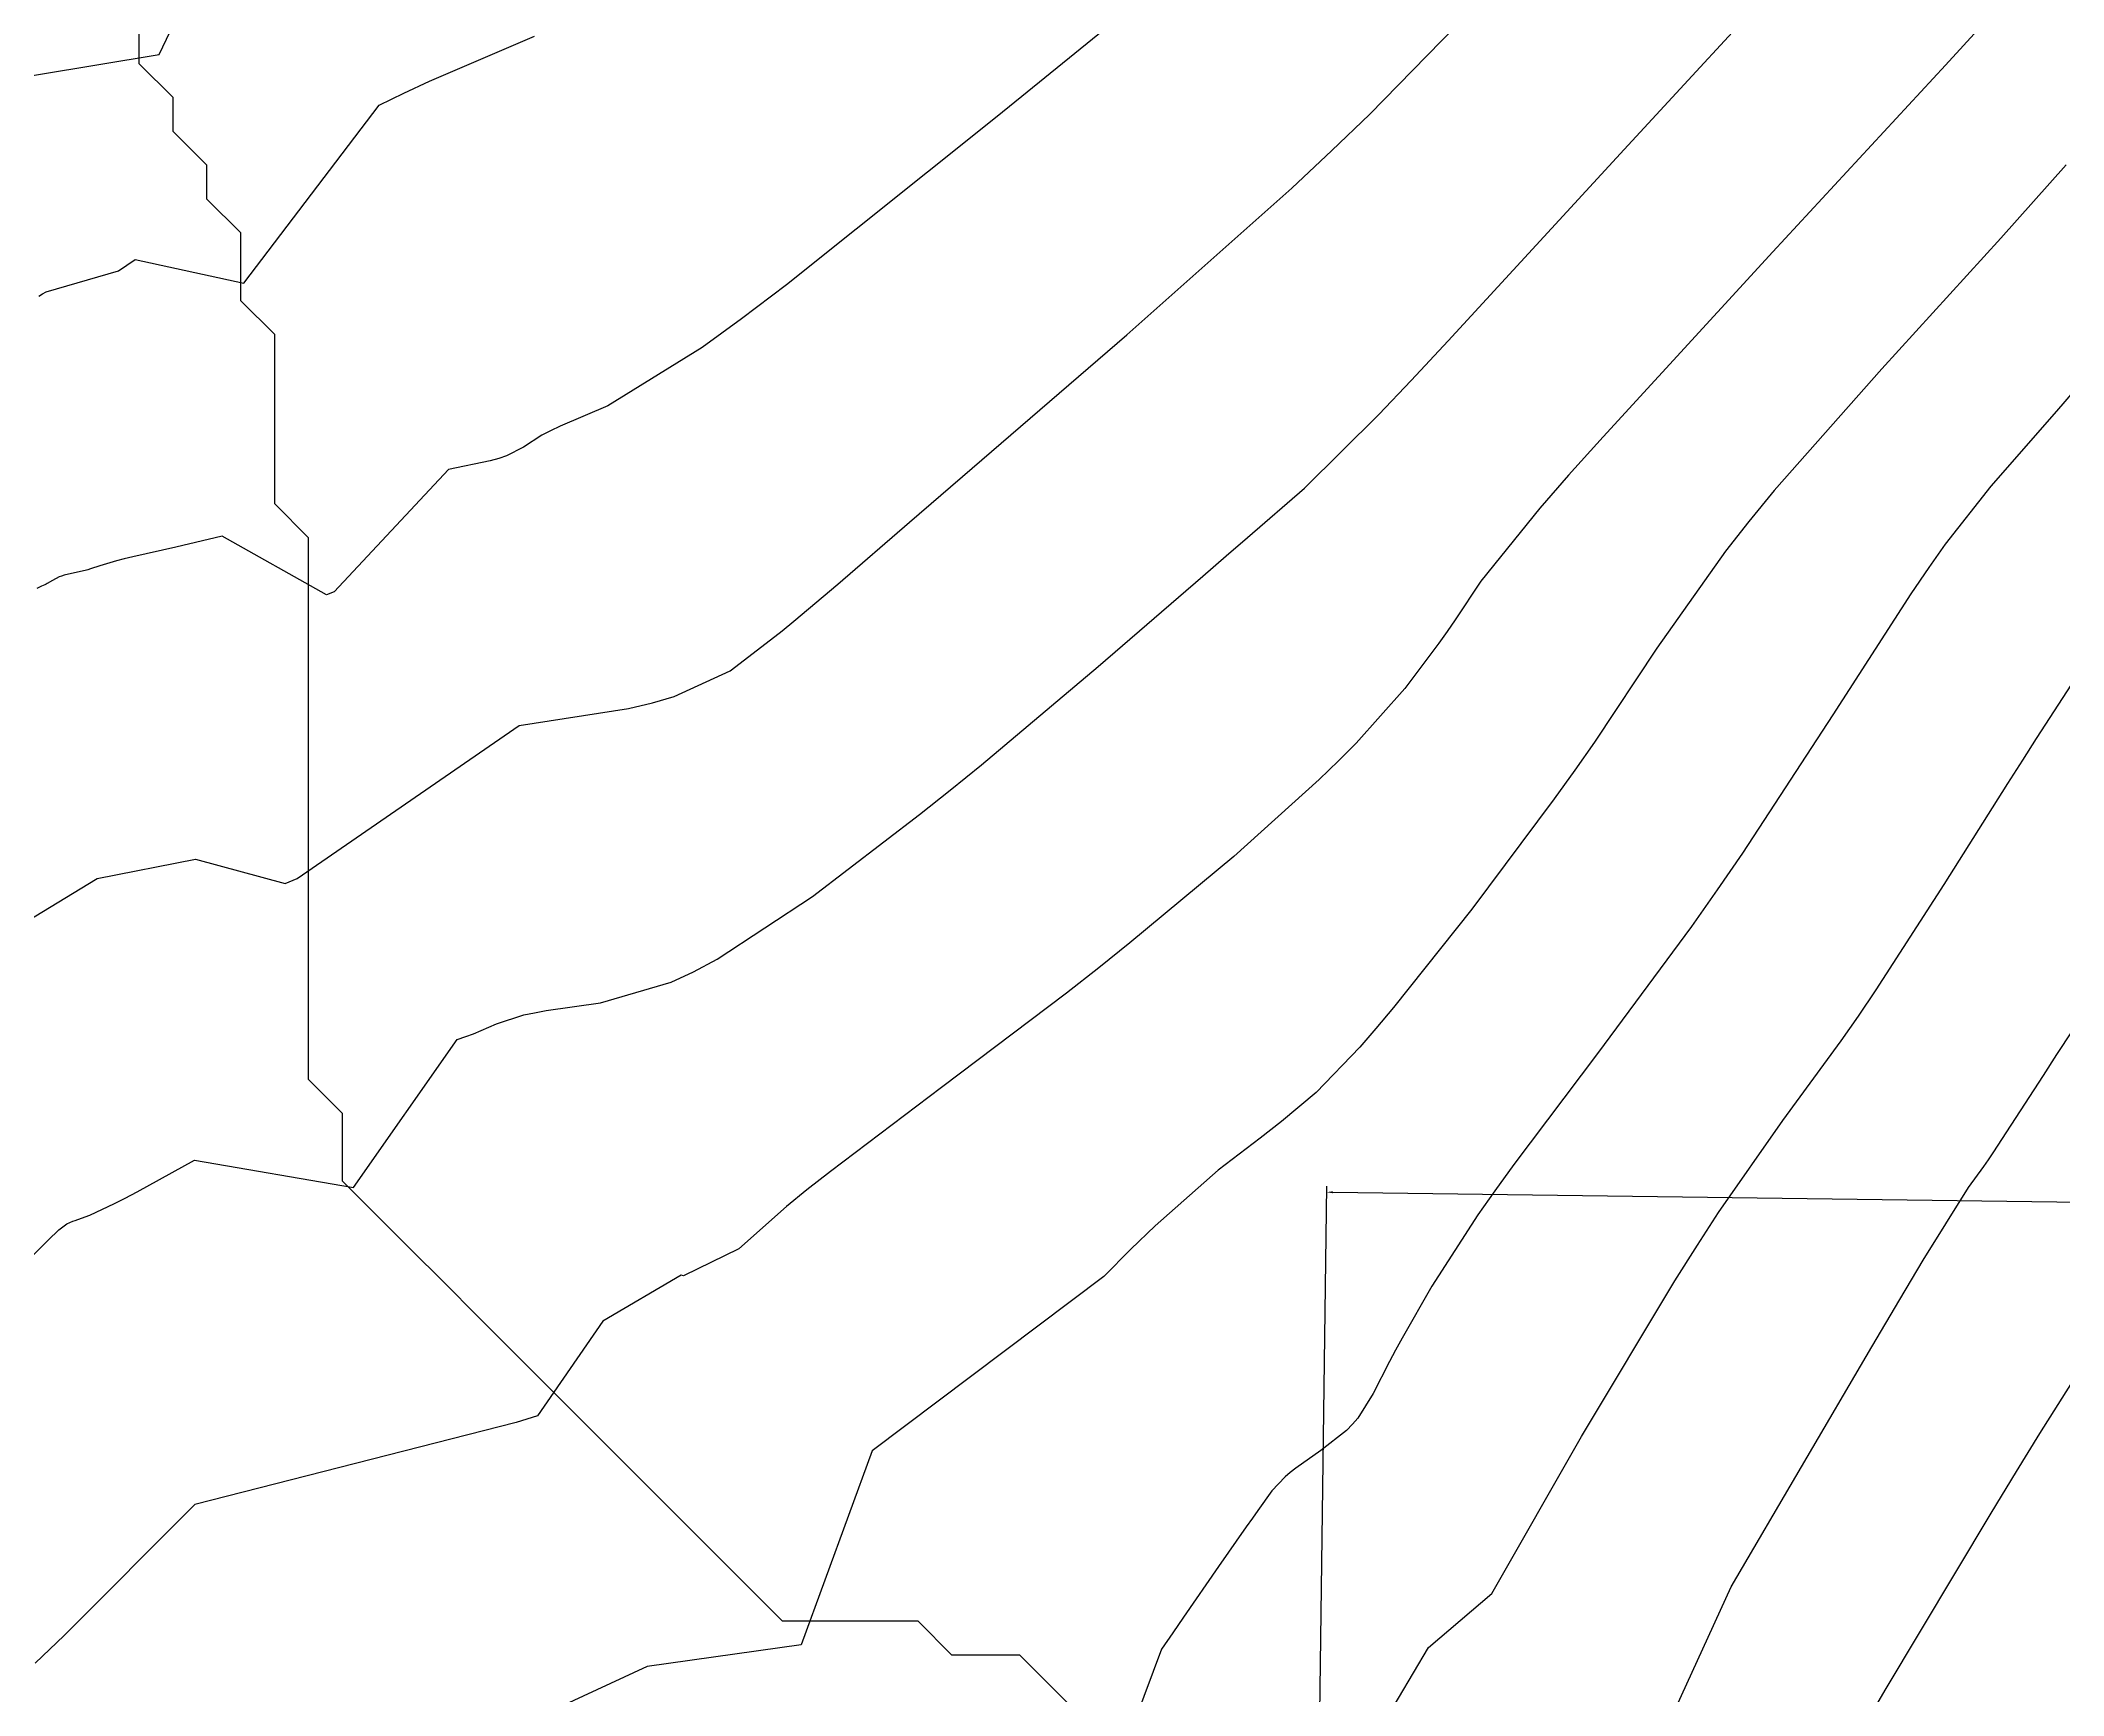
# Model space of a CAD drawing. Header units: metres. Extents: x 837475 to 838479, y 1189012 to 1191015.
# Drawn here: x 837761.1 to 837820.8, y 1190725.7 to 1190774.6 of the extents above; entities that cross this region are included whole.
import ezdxf

# ---------------------------------------------------------------- set-up
doc = ezdxf.new("R2010")
doc.units = ezdxf.units.M
doc.header["$LTSCALE"] = 0.3
for name, color, linetype in [('COTAS 10', 1, 'Continuous'), ('COTAS INT', 252, 'Continuous'), ('DRENAJE', 5, 'Continuous'), ('VIA2', 121, 'Continuous')]:
    doc.layers.add(name, color=color, linetype=linetype)
doc.styles.get("Standard").update_dxf_attribs({"font": 'simplex.shx'})
doc.dimstyles.get("Standard").update_dxf_attribs({"dimtxt": 0.18, "dimasz": 0.18, "dimexe": 0.18, "dimexo": 0.0625, "dimgap": 0.09, "dimtad": 0, "dimtih": 1, "dimtoh": 1, "dimdec": 4, "dimzin": 0, "dimdsep": 46, "dimtxsty": 'Standard', "dimcen": 0.09, "dimadec": 0, "dimazin": 0, "dimtfac": 1, "dimtdec": 4, "dimtofl": 0, "dimtmove": 0, "dimatfit": 3, "dimfxl": 1, "dimtolj": 1, "dimtzin": 0, "dimarcsym": 0})

# ---------------------------------------------------------------- blocks, each defined once
blk = doc.blocks.new('*D11')
at = {"layer": 'Defpoints', "color": 0, "transparency": 16777216}
for p in [(838417.909, 1190732.507), (837798.033, 1190660.17), (838416.861, 1190652.103)]:
    blk.add_point(p, dxfattribs=at)
at = {"layer": 'VIA2', "color": 0, "lineweight": -2, "transparency": 16777216}
for p, q in [((837798.034, 1190660.232), (837799.083, 1190740.754)), ((837799.261, 1190740.572), (838107.805, 1190736.55)), ((838417.729, 1190732.51), (838109.185, 1190736.532)), ((838416.862, 1190652.165), (838417.911, 1190732.687))]:
    blk.add_line(p, q, dxfattribs=at)
at = {"layer": 'VIA2', "color": 0, "transparency": 16777216}
for points in [[(837799.261, 1190740.602), (837799.261, 1190740.542), (837799.081, 1190740.574)], [(838417.729, 1190732.54), (838417.729, 1190732.48), (838417.909, 1190732.507)]]:
    blk.add_solid(points, dxfattribs=at)
at = {"layer": 'VIA2', "color": 0, "transparency": 16777216, "insert": (838108.495, 1190736.541), "char_height": 0.18, "attachment_point": 5}
blk.add_mtext('\\A1;618.8807', dxfattribs=at)

msp = doc.modelspace()

# ---------------------------------------------------------------- linework, layer by layer
at = {"layer": 'COTAS 10'}
for points in [[(837759.203, 1190773.266), (837764.619, 1190774.165), (837766.819, 1190778.773)], [(837818.413, 1190775.009), (837817.346, 1190773.846), (837812.251, 1190768.339), (837807.237, 1190762.875), (837806.222, 1190761.739), (837805.369, 1190760.767), (837803.634, 1190758.617), (837802.876, 1190757.471), (837802.638, 1190757.131), (837802.388, 1190756.782), (837801.383, 1190755.442), (837799.951, 1190753.829), (837799.43, 1190753.308), (837798.857, 1190752.754), (837796.338, 1190750.487), (837793.271, 1190747.933), (837792.351, 1190747.199), (837791.401, 1190746.453), (837787.714, 1190743.662), (837784.431, 1190741.187), (837783.735, 1190740.641), (837783.132, 1190740.155), (837781.725, 1190738.901), (837780.094, 1190738.106), (837780.021, 1190738.125), (837777.708, 1190736.77), (837775.783, 1190733.97), (837775.149, 1190733.772), (837765.672, 1190731.352), (837761.813, 1190727.487), (837760.95, 1190726.665)], [(837822.173, 1190736.684), (837820.122, 1190733.447), (837819.431, 1190732.324), (837818.687, 1190731.103), (837815.552, 1190725.876), (837812.773, 1190721.076)]]:
    msp.add_lwpolyline(points, dxfattribs=at)
at = {"layer": 'COTAS INT'}
for points in [[(837795.344, 1190777.206), (837789.353, 1190772.33), (837783.133, 1190767.366), (837781.802, 1190766.36), (837780.641, 1190765.514), (837777.856, 1190763.788), (837776.454, 1190763.186), (837776.163, 1190763.048), (837775.914, 1190762.923), (837775.369, 1190762.573), (837774.866, 1190762.309), (837774.643, 1190762.237), (837774.385, 1190762.166), (837773.152, 1190761.913), (837769.783, 1190758.295), (837769.552, 1190758.21), (837766.474, 1190759.939), (837765.103, 1190759.616), (837763.842, 1190759.335), (837763.58, 1190759.272), (837763.356, 1190759.217), (837762.86, 1190759.071), (837762.593, 1190758.977), (837762.514, 1190758.953), (837762.431, 1190758.931), (837762.112, 1190758.862), (837761.808, 1190758.79), (837761.735, 1190758.766), (837761.667, 1190758.741), (837761.465, 1190758.637), (837761.312, 1190758.541), (837761.276, 1190758.521), (837761.243, 1190758.504), (837761.145, 1190758.467), (837761, 1190758.4)], [(837760.865, 1190738.681), (837761.434, 1190739.252), (837761.553, 1190739.366), (837761.655, 1190739.461), (837761.886, 1190739.643), (837762.066, 1190739.717), (837762.136, 1190739.743), (837762.214, 1190739.772), (837762.572, 1190739.9), (837763.297, 1190740.236), (837763.608, 1190740.397), (837763.967, 1190740.587), (837765.66, 1190741.518), (837770.351, 1190740.717), (837773.416, 1190745.081), (837773.666, 1190745.168), (837773.897, 1190745.252), (837774.573, 1190745.542), (837775.379, 1190745.806), (837775.692, 1190745.874), (837776.044, 1190745.94), (837777.639, 1190746.162), (837779.725, 1190746.771), (837780.386, 1190747.081), (837781.084, 1190747.453), (837783.905, 1190749.308), (837787.058, 1190751.722), (837787.964, 1190752.446), (837788.885, 1190753.194), (837792.33, 1190756.095), (837795.419, 1190758.763), (837796.114, 1190759.363), (837796.74, 1190759.904), (837798.425, 1190761.357), (837800.622, 1190763.538), (837801.571, 1190764.536), (837802.668, 1190765.706), (837807.86, 1190771.357), (837812.953, 1190776.882)], [(837760.015, 1190748.152), (837762.786, 1190749.839), (837765.685, 1190750.407), (837768.332, 1190749.683), (837768.688, 1190749.835), (837775.246, 1190754.349), (837778.466, 1190754.852), (837779.179, 1190755.022), (837779.816, 1190755.204), (837781.472, 1190755.97), (837782.66, 1190756.88), (837783.002, 1190757.152), (837783.349, 1190757.434), (837784.648, 1190758.528), (837786.767, 1190760.357), (837788.617, 1190761.952), (837793.176, 1190765.882), (837798.048, 1190770.219), (837799.23, 1190771.324), (837800.34, 1190772.387), (837803.745, 1190775.882)], [(837761.059, 1190767.026), (837761.17, 1190767.1), (837761.276, 1190767.152), (837763.419, 1190767.778), (837763.908, 1190768.107), (837767.113, 1190767.411), (837771.114, 1190772.665), (837771.833, 1190773.016), (837772.595, 1190773.372), (837775.694, 1190774.708)], [(837820.904, 1190770.905), (837819.947, 1190769.818), (837818.984, 1190768.737), (837815.466, 1190764.879), (837812.288, 1190761.291), (837811.539, 1190760.38), (837810.848, 1190759.504), (837808.826, 1190756.64), (837806.984, 1190753.857), (837806.406, 1190753.033), (837805.799, 1190752.185), (837803.36, 1190748.931), (837801.055, 1190746.028), (837800.533, 1190745.403), (837800.06, 1190744.855), (837798.771, 1190743.519), (837797.742, 1190742.662), (837797.433, 1190742.416), (837797.115, 1190742.165), (837795.877, 1190741.229), (837794.016, 1190739.584), (837793.303, 1190738.888), (837792.505, 1190738.086), (837785.664, 1190732.943), (837783.57, 1190727.208), (837779.019, 1190726.571), (837773.887, 1190724.192)], [(837821.481, 1190764.628), (837820.622, 1190763.628), (837818.682, 1190761.419), (837817.338, 1190759.707), (837816.857, 1190759.021), (837816.327, 1190758.242), (837814.018, 1190754.664), (837811.358, 1190750.588), (837810.608, 1190749.496), (837809.851, 1190748.42), (837807.07, 1190744.664), (837804.605, 1190741.389), (837804.048, 1190740.616), (837803.546, 1190739.901), (837802.186, 1190737.802), (837801.31, 1190736.268), (837801.112, 1190735.91), (837800.934, 1190735.58), (837800.453, 1190734.629), (837800.001, 1190733.907), (837799.841, 1190733.722), (837799.666, 1190733.543), (837798.911, 1190732.95), (837798.17, 1190732.431), (837798.004, 1190732.299), (837797.855, 1190732.172), (837797.461, 1190731.756), (837797.048, 1190731.18), (837796.887, 1190730.952), (837796.707, 1190730.695), (837795.888, 1190729.52), (837794.852, 1190728.025), (837794.534, 1190727.566), (837794.202, 1190727.087), (837793.436, 1190725.029)], [(837800.311, 1190724.142), (837802.085, 1190727.136), (837803.956, 1190728.729), (837806.603, 1190733.361), (837809.359, 1190737.955), (837810.024, 1190739.012), (837810.648, 1190739.977), (837812.549, 1190742.688), (837814.268, 1190745.038), (837814.777, 1190745.775), (837815.301, 1190746.55), (837817.312, 1190749.662), (837819.19, 1190752.641), (837819.629, 1190753.332), (837820.034, 1190753.965), (837821.205, 1190755.769)], [(837807.884, 1190722.051), (837811.02, 1190728.921), (837815.172, 1190736.008), (837816.001, 1190737.408), (837816.691, 1190738.565), (837818.028, 1190740.711), (837818.483, 1190741.334), (837818.618, 1190741.529), (837818.756, 1190741.734), (837819.289, 1190742.558), (837820.235, 1190744.024), (837820.634, 1190744.635), (837821.093, 1190745.334)]]:
    msp.add_lwpolyline(points, dxfattribs=at)
at = {"layer": 'DRENAJE'}
for points in [[(837771.02394, 1190739.90299, 0), (837770.02428, 1190740.90265, 0), (837770.02428, 1190741.90231, 0), (837770.02428, 1190742.90197, 0), (837769.02461, 1190743.90164, 0), (837769.02461, 1190744.9013, 0), (837769.02461, 1190745.90096, 0), (837769.02461, 1190746.90063, 0), (837769.02461, 1190747.90029, 0), (837769.02461, 1190748.89995, 0), (837769.02461, 1190749.89961, 0), (837769.02461, 1190750.89928, 0), (837769.02461, 1190751.89894, 0), (837769.02461, 1190752.8986, 0), (837769.02461, 1190753.89827, 0), (837769.02461, 1190754.89793, 0), (837769.02461, 1190755.89759, 0), (837769.02461, 1190756.89726, 0), (837769.02461, 1190757.89692, 0), (837769.02461, 1190758.89658, 0), (837769.02461, 1190759.89624, 0), (837768.02495, 1190760.89591, 0), (837768.02495, 1190761.89557, 0), (837768.02495, 1190762.89523, 0), (837768.02495, 1190763.8949, 0), (837768.02495, 1190764.89456, 0), (837768.02495, 1190765.89422, 0), (837767.02529, 1190766.89388, 0), (837767.02529, 1190767.89355, 0), (837767.02529, 1190768.89321, 0), (837766.02563, 1190769.89287, 0), (837766.02563, 1190770.89254, 0), (837765.02596, 1190771.8922, 0), (837765.02596, 1190772.89186, 0), (837764.0263, 1190773.89152, 0), (837764.0263, 1190774.89119, 0)], [(837792.01686, 1190724.90804, 0), (837791.0172, 1190725.9077, 0), (837790.01754, 1190726.90737, 0), (837789.01787, 1190726.90737, 0), (837788.01821, 1190726.90737, 0), (837787.01855, 1190727.90703, 0), (837786.01888, 1190727.90703, 0), (837785.01922, 1190727.90703, 0), (837784.01956, 1190727.90703, 0), (837783.0199, 1190727.90703, 0), (837782.02023, 1190728.90669, 0), (837781.02057, 1190729.90636, 0), (837780.02091, 1190730.90602, 0), (837779.02124, 1190731.90568, 0), (837778.02158, 1190732.90535, 0), (837777.02192, 1190733.90501, 0), (837776.02226, 1190734.90467, 0), (837775.02259, 1190735.90433, 0), (837774.02293, 1190736.904, 0), (837773.02327, 1190737.90366, 0), (837772.0236, 1190738.90332, 0), (837771.02394, 1190739.90299, 0)]]:
    msp.add_polyline3d(points, dxfattribs=at)

# ---------------------------------------------------------------- dimensions: what is measured, and where the dimension line sits
at = {"layer": 'VIA2'}
dim = msp.add_aligned_dim(p1=(837798.03286, 1190660.16958), p2=(838416.861, 1190652.103), distance=80.41115, dimstyle='Standard', dxfattribs=at)
dim.commit()
dim.dimension.update_dxf_attribs({"geometry": '*D11', "text_midpoint": (838108.49502, 1190736.54061)})

doc.saveas('drawing.dxf')
